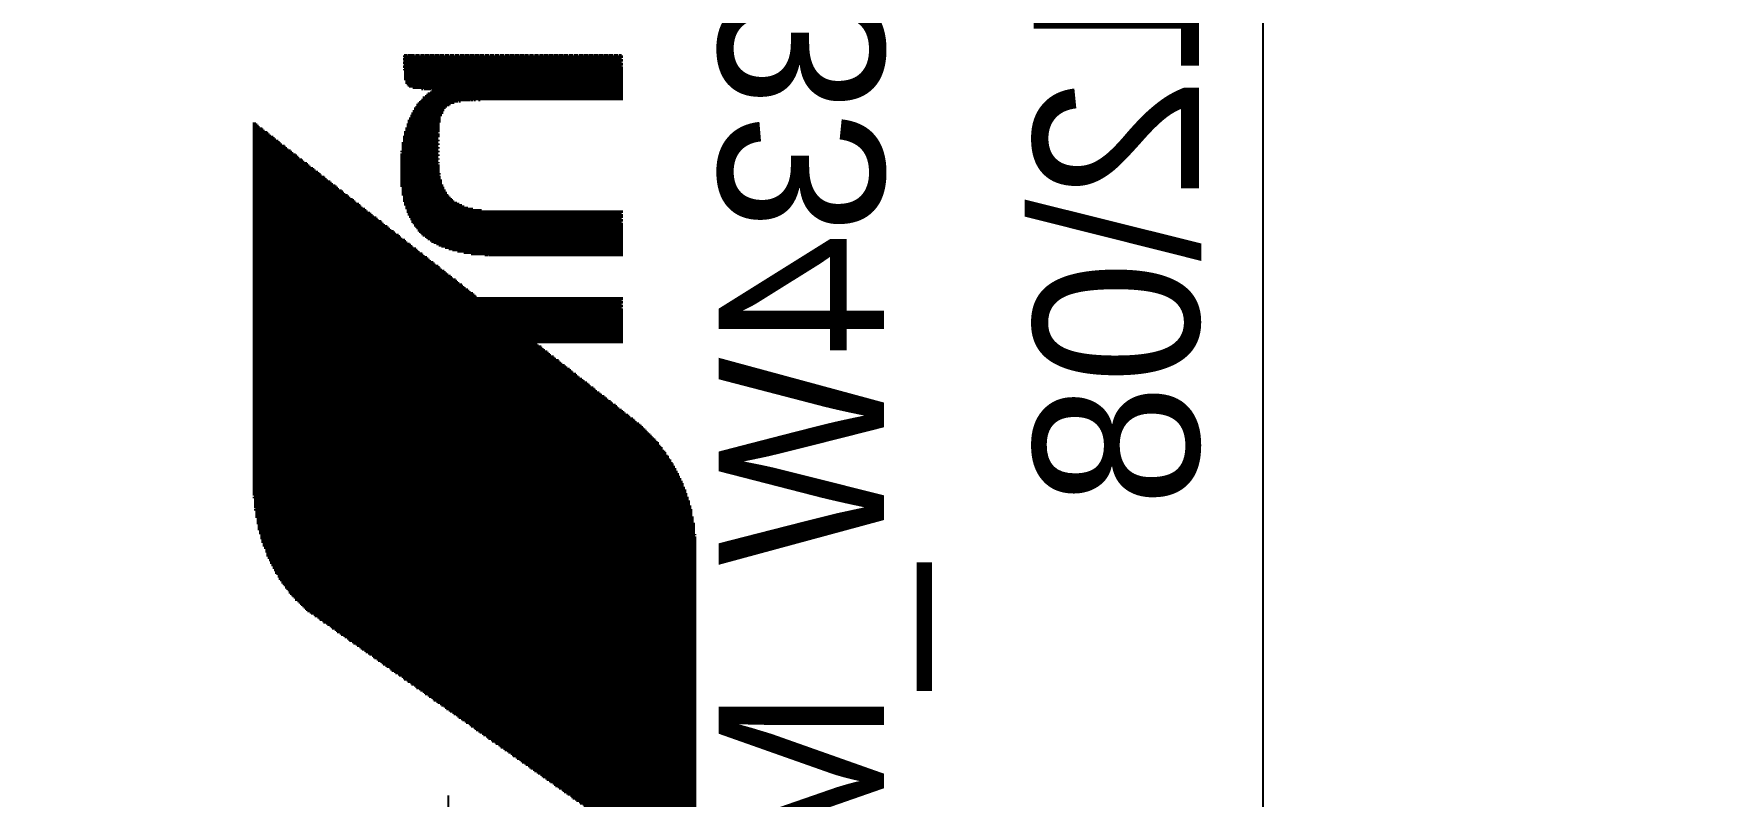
# Model space of a CAD drawing. Extents: x -163 to 81, y -104 to 74.
# Drawn here: x -101.23 to -93.2, y -20.54 to -16.91 of the extents above; entities that cross this region are included whole.
import ezdxf

# ---------------------------------------------------------------- set-up
doc = ezdxf.new("R2010")
doc.units = 0
doc.layers.add('PG_DISPLAY_TOP', color=85, linetype='CONTINUOUS')
doc.layers.add('PG_SILKSCREEN_TOP', color=7, linetype='CONTINUOUS')

msp = doc.modelspace()

# ---------------------------------------------------------------- linework, layer by layer
at = {"layer": 'PG_DISPLAY_TOP', "const_width": 0.1524}
msp.add_lwpolyline([(-102.489, -9.4996, 1), (-102.489, -52.4764, 1), (-102.489, -9.4996)], format="xyb", dxfattribs=at)
at = {"layer": 'PG_DISPLAY_TOP'}
msp.add_lwpolyline([(-95.377, -24.8412), (-90.424, -24.8412), (-90.424, -14.3002), (-95.377, -14.3002)], close=True, dxfattribs=at)
for points in [[(-99.468432, -17.013936), (-99.468432, -17.019778)], [(-99.468432, -17.02562), (-99.468432, -17.037558)], [(-99.46259, -17.008094), (-99.46259, -17.131792)], [(-99.456748, -17.008094), (-99.456748, -17.149572)], [(-99.450906, -17.013936), (-99.450906, -17.155668)], [(-99.44481, -17.008094), (-99.44481, -17.16151)], [(-99.438968, -17.008094), (-99.438968, -17.167352)], [(-99.433126, -17.008094), (-99.433126, -17.167352)], [(-99.427284, -17.008094), (-99.427284, -17.167352)], [(-99.421188, -17.008094), (-99.421188, -17.173194)], [(-99.415346, -17.013936), (-99.415346, -17.173194)], [(-99.409504, -17.008094), (-99.409504, -17.173194)], [(-99.403662, -17.008094), (-99.403662, -17.173194)], [(-99.39782, -17.008094), (-99.39782, -17.173194)], [(-99.391724, -17.013936), (-99.391724, -17.173194)], [(-99.385882, -17.008094), (-99.385882, -17.173194)], [(-99.38004, -17.008094), (-99.38004, -17.17929)], [(-99.374198, -17.008094), (-99.374198, -17.173194)], [(-99.368102, -17.013936), (-99.368102, -17.17929)], [(-99.36226, -17.008094), (-99.36226, -17.17929)], [(-99.356418, -17.008094), (-99.356418, -17.17929)], [(-99.350322, -17.008094), (-99.350322, -17.17929)], [(-99.34448, -17.013936), (-99.34448, -17.17929)], [(-99.338638, -17.008094), (-99.338638, -17.173194)], [(-99.332796, -17.008094), (-99.332796, -17.905476)], [(-99.3267, -17.008094), (-99.3267, -17.905476)], [(-99.320858, -17.013936), (-99.320858, -17.911318)], [(-99.315016, -17.008094), (-99.315016, -17.911318)], [(-99.309174, -17.008094), (-99.309174, -17.91716)], [(-99.303078, -17.008094), (-99.303078, -17.37995)], [(-99.297236, -17.013936), (-99.297236, -17.332706)], [(-99.291394, -17.008094), (-99.291394, -17.303242)], [(-99.285552, -17.008094), (-99.285552, -17.291304)], [(-99.27971, -17.008094), (-99.27971, -17.27962)], [(-99.273614, -17.013936), (-99.273614, -17.267682)], [(-99.267772, -17.008094), (-99.267772, -17.26184)], [(-99.26193, -17.008094), (-99.26193, -17.255998)], [(-99.256088, -17.008094), (-99.256088, -17.255998)], [(-99.249992, -17.013936), (-99.249992, -17.249902)], [(-99.24415, -17.008094), (-99.24415, -17.24406)], [(-99.238308, -17.008094), (-99.238308, -17.24406)], [(-99.232466, -17.008094), (-99.232466, -17.24406)], [(-99.226624, -17.013936), (-99.226624, -17.238218)], [(-99.220528, -17.008094), (-99.220528, -17.238218)], [(-99.214686, -17.008094), (-99.214686, -17.238218)], [(-99.20859, -17.008094), (-99.20859, -17.232376)], [(-99.202748, -17.013936), (-99.202748, -17.238218)], [(-99.196906, -17.008094), (-99.196906, -17.232376)], [(-99.191064, -17.008094), (-99.191064, -17.232376)], [(-99.185222, -17.008094), (-99.185222, -17.232376)], [(-99.179126, -17.013936), (-99.179126, -17.232376)], [(-99.173284, -17.008094), (-99.173284, -17.232376)], [(-99.167442, -17.008094), (-99.167442, -17.232376)], [(-99.1616, -17.008094), (-99.1616, -17.232376)], [(-99.155504, -17.013936), (-99.155504, -17.232376)], [(-99.149662, -17.008094), (-99.149662, -17.22628)], [(-99.14382, -17.008094), (-99.14382, -17.232376)], [(-99.137978, -17.008094), (-99.137978, -17.22628)], [(-99.131882, -17.013936), (-99.131882, -17.232376)], [(-99.12604, -17.008094), (-99.12604, -17.22628)], [(-99.120198, -17.008094), (-99.120198, -17.22628)], [(-99.114356, -17.008094), (-99.114356, -17.22628)], [(-99.108514, -17.013936), (-99.108514, -17.232376)], [(-99.102418, -17.008094), (-99.102418, -17.22628)], [(-99.096576, -17.008094), (-99.096576, -17.22628)], [(-99.090734, -17.008094), (-99.090734, -17.22628)], [(-99.084892, -17.013936), (-99.084892, -17.22628)], [(-99.078796, -17.008094), (-99.078796, -17.22628)], [(-99.072954, -17.008094), (-99.072954, -17.22628)], [(-99.067112, -17.008094), (-99.067112, -17.22628)], [(-99.061016, -17.013936), (-99.061016, -17.22628)], [(-99.055174, -17.008094), (-99.055174, -17.22628)], [(-99.049332, -17.008094), (-99.049332, -17.22628)], [(-99.04349, -17.008094), (-99.04349, -17.22628)], [(-99.037394, -17.013936), (-99.037394, -17.22628)], [(-99.031552, -17.008094), (-99.031552, -17.22628)], [(-99.02571, -17.008094), (-99.02571, -17.22628)], [(-99.019868, -17.008094), (-99.019868, -17.22628)], [(-99.014026, -17.013936), (-99.014026, -17.22628)], [(-99.00793, -17.008094), (-99.00793, -17.22628)], [(-99.002088, -17.008094), (-99.002088, -17.22628)], [(-98.996246, -17.008094), (-98.996246, -17.22628)], [(-98.990404, -17.013936), (-98.990404, -17.22628)], [(-98.984308, -17.008094), (-98.984308, -17.22628)], [(-98.978466, -17.008094), (-98.978466, -17.22628)], [(-98.972624, -17.008094), (-98.972624, -17.22628)], [(-98.966782, -17.013936), (-98.966782, -17.22628)], [(-98.960686, -17.008094), (-98.960686, -17.22628)], [(-98.954844, -17.008094), (-98.954844, -17.22628)], [(-98.949002, -17.008094), (-98.949002, -17.22628)], [(-98.94316, -17.013936), (-98.94316, -17.22628)], [(-98.937318, -17.008094), (-98.937318, -17.22628)], [(-98.931222, -17.008094), (-98.931222, -17.22628)], [(-98.92538, -17.008094), (-98.92538, -17.22628)], [(-98.919538, -17.013936), (-98.919538, -17.22628)], [(-98.913442, -17.008094), (-98.913442, -17.22628)], [(-98.9076, -17.008094), (-98.9076, -17.22628)], [(-98.901758, -17.008094), (-98.901758, -17.22628)], [(-98.895916, -17.013936), (-98.895916, -17.22628)], [(-98.88982, -17.008094), (-98.88982, -17.22628)], [(-98.883978, -17.008094), (-98.883978, -17.22628)], [(-98.878136, -17.008094), (-98.878136, -17.22628)], [(-98.872294, -17.013936), (-98.872294, -17.22628)], [(-98.866198, -17.008094), (-98.866198, -17.22628)], [(-98.860356, -17.008094), (-98.860356, -17.22628)], [(-98.854514, -17.008094), (-98.854514, -17.22628)], [(-98.848672, -17.013936), (-98.848672, -17.22628)], [(-98.842576, -17.008094), (-98.842576, -17.22628)], [(-98.836734, -17.008094), (-98.836734, -17.22628)], [(-98.830892, -17.008094), (-98.830892, -17.22628)], [(-98.82505, -17.013936), (-98.82505, -17.22628)], [(-98.819208, -17.008094), (-98.819208, -17.22628)], [(-98.813112, -17.008094), (-98.813112, -17.22628)], [(-98.80727, -17.008094), (-98.80727, -17.22628)], [(-98.801428, -17.013936), (-98.801428, -17.22628)], [(-98.795586, -17.008094), (-98.795586, -17.22628)], [(-98.78949, -17.008094), (-98.78949, -17.22628)], [(-98.783648, -17.008094), (-98.783648, -17.22628)], [(-98.777806, -17.013936), (-98.777806, -17.22628)], [(-98.771964, -17.008094), (-98.771964, -17.22628)], [(-98.765868, -17.008094), (-98.765868, -17.22628)], [(-98.760026, -17.008094), (-98.760026, -17.22628)], [(-98.754184, -17.013936), (-98.754184, -17.22628)], [(-98.748088, -17.008094), (-98.748088, -17.22628)], [(-98.742246, -17.008094), (-98.742246, -17.22628)], [(-98.736404, -17.008094), (-98.736404, -17.22628)], [(-98.730562, -17.013936), (-98.730562, -17.22628)], [(-98.72472, -17.008094), (-98.72472, -17.22628)], [(-98.718624, -17.008094), (-98.718624, -17.22628)], [(-98.712782, -17.008094), (-98.712782, -17.22628)], [(-98.70694, -17.013936), (-98.70694, -17.22628)], [(-98.701098, -17.008094), (-98.701098, -17.22628)], [(-98.695002, -17.008094), (-98.695002, -17.22628)], [(-98.68916, -17.008094), (-98.68916, -17.22628)], [(-98.683318, -17.013936), (-98.683318, -17.22628)], [(-98.677476, -17.008094), (-98.677476, -17.22628)], [(-98.67138, -17.008094), (-98.67138, -17.22628)], [(-98.665538, -17.008094), (-98.665538, -17.22628)], [(-98.659696, -17.013936), (-98.659696, -17.22628)], [(-98.653854, -17.008094), (-98.653854, -17.22628)], [(-98.648012, -17.008094), (-98.648012, -17.22628)], [(-98.641916, -17.008094), (-98.641916, -17.22628)], [(-98.636074, -17.013936), (-98.636074, -17.22628)], [(-98.630232, -17.008094), (-98.630232, -17.22628)], [(-98.62439, -17.008094), (-98.62439, -17.22628)], [(-98.618294, -17.008094), (-98.618294, -17.22628)], [(-98.612452, -17.013936), (-98.612452, -17.22628)], [(-98.60661, -17.008094), (-98.60661, -17.22628)], [(-98.600514, -17.008094), (-98.600514, -17.22628)], [(-98.594672, -17.008094), (-98.594672, -17.22628)], [(-98.58883, -17.013936), (-98.58883, -17.22628)], [(-98.582988, -17.008094), (-98.582988, -17.22628)], [(-98.576892, -17.008094), (-98.576892, -17.22628)], [(-98.57105, -17.008094), (-98.57105, -17.22628)], [(-98.565208, -17.013936), (-98.565208, -17.22628)], [(-98.559366, -17.008094), (-98.559366, -17.22628)], [(-98.553524, -17.008094), (-98.553524, -17.22628)], [(-98.547428, -17.008094), (-98.547428, -17.22628)], [(-98.541586, -17.013936), (-98.541586, -17.22628)], [(-98.535744, -17.008094), (-98.535744, -17.22628)], [(-98.529902, -17.008094), (-98.529902, -17.22628)], [(-98.523806, -17.008094), (-98.523806, -17.22628)], [(-98.517964, -17.013936), (-98.517964, -17.22628)], [(-98.512122, -17.008094), (-98.512122, -17.22628)], [(-98.50628, -17.008094), (-98.50628, -17.22628)], [(-98.500184, -17.008094), (-98.500184, -17.22628)], [(-98.494342, -17.013936), (-98.494342, -17.22628)], [(-98.4885, -17.008094), (-98.4885, -17.22628)], [(-98.482658, -17.008094), (-98.482658, -17.22628)], [(-98.476816, -17.008094), (-98.476816, -17.22628)], [(-98.47072, -17.013936), (-98.47072, -17.22628)], [(-98.464878, -17.008094), (-98.464878, -17.22628)], [(-98.458782, -17.008094), (-98.458782, -17.22628)], [(-98.45294, -17.008094), (-98.45294, -17.22628)], [(-98.447098, -17.013936), (-98.447098, -17.22628)], [(-98.441256, -17.008094), (-98.441256, -17.22628)], [(-98.435414, -17.008094), (-98.435414, -17.22628)], [(-98.429318, -17.013936), (-98.429318, -17.02562)], [(-99.468432, -17.0434), (-99.468432, -17.055084)], [(-99.468432, -17.06118), (-99.468432, -17.072864)], [(-99.468432, -17.078706), (-99.468432, -17.084802)], [(-98.429318, -17.031716), (-98.429318, -17.0434)], [(-98.429318, -17.049242), (-98.429318, -17.06118)], [(-98.429318, -17.067022), (-98.429318, -17.22628)], [(-99.338638, -17.185132), (-99.338638, -17.89938)], [(-99.415346, -17.26184), (-99.415346, -17.828514)], [(-99.409504, -17.255998), (-99.409504, -17.83461)], [(-99.403662, -17.24406), (-99.403662, -17.840452)], [(-99.39782, -17.238218), (-99.39782, -17.852136)], [(-99.391724, -17.232376), (-99.391724, -17.857978)], [(-99.385882, -17.22628), (-99.385882, -17.864074)], [(-99.38004, -17.220438), (-99.38004, -17.869916)], [(-99.374198, -17.208754), (-99.374198, -17.875758)], [(-99.368102, -17.208754), (-99.368102, -17.875758)], [(-99.36226, -17.202912), (-99.36226, -17.881854)], [(-99.356418, -17.196816), (-99.356418, -17.887696)], [(-99.350322, -17.190974), (-99.350322, -17.893538)], [(-99.34448, -17.190974), (-99.34448, -17.893538)], [(-100.182934, -17.332706), (-100.182934, -19.10969)], [(-100.177092, -17.332706), (-100.177092, -19.168872)], [(-100.170996, -17.338548), (-100.170996, -19.216116)], [(-100.165154, -17.34439), (-100.165154, -19.24558)], [(-99.450906, -17.338548), (-99.450906, -17.763744)], [(-99.44481, -17.321022), (-99.44481, -17.775428)], [(-99.438968, -17.309084), (-99.438968, -17.787366)], [(-99.433126, -17.297146), (-99.433126, -17.79905)], [(-99.427284, -17.285462), (-99.427284, -17.810988)], [(-99.421188, -17.273778), (-99.421188, -17.81683)], [(-100.159312, -17.350486), (-100.159312, -19.275044)], [(-100.15347, -17.356328), (-100.15347, -19.292824)], [(-100.147374, -17.356328), (-100.147374, -19.316446)], [(-100.141532, -17.36217), (-100.141532, -19.334226)], [(-100.13569, -17.368012), (-100.13569, -19.351752)], [(-100.129848, -17.374108), (-100.129848, -19.36369)], [(-100.124006, -17.374108), (-100.124006, -19.381216)], [(-100.11791, -17.37995), (-100.11791, -19.398996)], [(-100.112068, -17.385792), (-100.112068, -19.410934)], [(-100.106226, -17.391634), (-100.106226, -19.422618)], [(-100.100384, -17.397476), (-100.100384, -19.434556)], [(-100.094288, -17.397476), (-100.094288, -19.44624)], [(-100.088446, -17.403572), (-100.088446, -19.458178)], [(-100.082604, -17.409414), (-100.082604, -19.469862)], [(-100.076508, -17.415256), (-100.076508, -19.4818)], [(-100.070666, -17.415256), (-100.070666, -19.487642)], [(-100.064824, -17.421352), (-100.064824, -19.499326)], [(-100.058982, -17.427194), (-100.058982, -19.511264)], [(-99.474274, -17.427194), (-99.474274, -17.68094)], [(-99.468432, -17.397476), (-99.468432, -17.710404)], [(-99.46259, -17.374108), (-99.46259, -17.728184)], [(-99.456748, -17.356328), (-99.456748, -17.745964)], [(-99.303078, -17.385792), (-99.303078, -17.403572)], [(-99.303078, -17.415256), (-99.303078, -17.421352)], [(-100.052886, -17.433036), (-100.052886, -19.517106)], [(-100.047044, -17.438878), (-100.047044, -19.52879)], [(-100.041202, -17.438878), (-100.041202, -19.534886)], [(-100.03536, -17.44472), (-100.03536, -19.540728)], [(-100.029518, -17.450816), (-100.029518, -19.552666)], [(-100.023422, -17.456658), (-100.023422, -19.558508)], [(-100.01758, -17.4625), (-100.01758, -19.56435)], [(-100.011738, -17.4625), (-100.011738, -19.576288)], [(-100.005896, -17.468596), (-100.005896, -19.58213)], [(-99.9998, -17.474438), (-99.9998, -19.587972)], [(-99.993958, -17.48028), (-99.993958, -19.593814)], [(-99.988116, -17.48028), (-99.988116, -19.59991)], [(-99.982274, -17.486122), (-99.982274, -19.611594)], [(-99.976178, -17.492218), (-99.976178, -19.611594)], [(-99.970336, -17.49806), (-99.970336, -19.617436)], [(-99.964494, -17.503902), (-99.964494, -19.623278)], [(-99.958652, -17.503902), (-99.958652, -19.629374)], [(-99.48037, -17.468596), (-99.48037, -17.474438)], [(-99.48037, -17.48028), (-99.48037, -17.639792)], [(-99.303078, -17.433036), (-99.303078, -17.438878)], [(-99.303078, -17.450816), (-99.303078, -17.456658)], [(-99.303078, -17.468596), (-99.303078, -17.474438)], [(-99.303078, -17.486122), (-99.303078, -17.492218)], [(-99.303078, -17.503902), (-99.303078, -17.509744)], [(-99.95281, -17.509744), (-99.95281, -19.635216)], [(-99.946714, -17.515586), (-99.946714, -19.641058)], [(-99.940872, -17.521682), (-99.940872, -19.6469)], [(-99.934776, -17.521682), (-99.934776, -19.652996)], [(-99.928934, -17.527524), (-99.928934, -19.658838)], [(-99.923092, -17.533366), (-99.923092, -19.66468)], [(-99.91725, -17.539208), (-99.91725, -19.66468)], [(-99.911408, -17.545304), (-99.911408, -19.670522)], [(-99.905312, -17.545304), (-99.905312, -19.676618)], [(-99.89947, -17.551146), (-99.89947, -19.676618)], [(-99.893628, -17.556988), (-99.893628, -19.68246)], [(-99.887786, -17.56283), (-99.887786, -19.688302)], [(-99.88169, -17.56283), (-99.88169, -19.688302)], [(-99.875848, -17.568926), (-99.875848, -19.694398)], [(-99.870006, -17.574768), (-99.870006, -19.70024)], [(-99.864164, -17.58061), (-99.864164, -19.706082)], [(-99.858322, -17.586706), (-99.858322, -19.706082)], [(-99.852226, -17.586706), (-99.852226, -19.711924)], [(-99.303078, -17.521682), (-99.303078, -17.527524)], [(-99.303078, -17.533366), (-99.303078, -17.91716)], [(-99.297236, -17.574768), (-99.297236, -17.58061)], [(-99.297236, -17.586706), (-99.297236, -17.923002)], [(-99.846384, -17.592294), (-99.846384, -19.71802)], [(-99.840542, -17.59839), (-99.840542, -19.71802)], [(-99.8347, -17.604232), (-99.8347, -19.723862)], [(-99.828604, -17.610074), (-99.828604, -19.729704)], [(-99.822762, -17.610074), (-99.822762, -19.729704)], [(-99.81692, -17.61617), (-99.81692, -19.735546)], [(-99.811078, -17.622012), (-99.811078, -19.741388)], [(-99.804982, -17.627854), (-99.804982, -19.747484)], [(-99.79914, -17.627854), (-99.79914, -19.747484)], [(-99.793298, -17.633696), (-99.793298, -19.753326)], [(-99.787202, -17.639792), (-99.787202, -19.759168)], [(-99.78136, -17.645634), (-99.78136, -19.76501)], [(-99.775518, -17.651476), (-99.775518, -19.76501)], [(-99.769676, -17.651476), (-99.769676, -19.771106)], [(-99.76358, -17.657318), (-99.76358, -19.776948)], [(-99.757738, -17.663414), (-99.757738, -19.776948)], [(-99.291394, -17.604232), (-99.291394, -17.923002)], [(-99.285552, -17.627854), (-99.285552, -17.929098)], [(-99.27971, -17.639792), (-99.27971, -17.929098)], [(-99.273614, -17.651476), (-99.273614, -17.929098)], [(-99.267772, -17.663414), (-99.267772, -17.93494)], [(-99.751896, -17.669256), (-99.751896, -19.78279)], [(-99.746054, -17.675098), (-99.746054, -19.788632)], [(-99.740212, -17.675098), (-99.740212, -19.788632)], [(-99.734116, -17.68094), (-99.734116, -19.794474)], [(-99.728274, -17.686782), (-99.728274, -19.80057)], [(-99.722432, -17.692878), (-99.722432, -19.806412)], [(-99.71659, -17.692878), (-99.71659, -19.806412)], [(-99.710494, -17.69872), (-99.710494, -19.812508)], [(-99.704652, -17.704562), (-99.704652, -19.818096)], [(-99.69881, -17.710404), (-99.69881, -19.818096)], [(-99.692968, -17.7165), (-99.692968, -19.824192)], [(-99.687126, -17.7165), (-99.687126, -19.830034)], [(-99.68103, -17.722342), (-99.68103, -19.830034)], [(-99.675188, -17.728184), (-99.675188, -19.835876)], [(-99.669092, -17.73428), (-99.669092, -19.841972)], [(-99.663504, -17.740122), (-99.663504, -19.847814)], [(-99.657408, -17.740122), (-99.657408, -19.847814)], [(-99.651566, -17.745964), (-99.651566, -19.853656)], [(-99.26193, -17.675098), (-99.26193, -17.93494)], [(-99.256088, -17.68094), (-99.256088, -17.93494)], [(-99.249992, -17.686782), (-99.249992, -17.940782)], [(-99.24415, -17.692878), (-99.24415, -17.940782)], [(-99.238308, -17.69872), (-99.238308, -17.940782)], [(-99.232466, -17.704562), (-99.232466, -17.946624)], [(-99.226624, -17.710404), (-99.226624, -17.946624)], [(-99.220528, -17.710404), (-99.220528, -17.946624)], [(-99.214686, -17.7165), (-99.214686, -17.946624)], [(-99.20859, -17.7165), (-99.20859, -17.95272)], [(-99.202748, -17.722342), (-99.202748, -17.95272)], [(-99.196906, -17.722342), (-99.196906, -17.95272)], [(-99.191064, -17.728184), (-99.191064, -17.95272)], [(-99.185222, -17.728184), (-99.185222, -17.95272)], [(-99.179126, -17.73428), (-99.179126, -17.958562)], [(-99.173284, -17.73428), (-99.173284, -17.958562)], [(-99.167442, -17.73428), (-99.167442, -17.958562)], [(-99.1616, -17.740122), (-99.1616, -17.958562)], [(-99.155504, -17.740122), (-99.155504, -17.958562)], [(-99.149662, -17.740122), (-99.149662, -17.958562)], [(-99.14382, -17.740122), (-99.14382, -17.964404)], [(-99.137978, -17.745964), (-99.137978, -17.964404)], [(-99.131882, -17.745964), (-99.131882, -17.964404)], [(-99.12604, -17.745964), (-99.12604, -17.964404)], [(-99.120198, -17.745964), (-99.120198, -17.964404)], [(-99.114356, -17.745964), (-99.114356, -17.964404)], [(-99.108514, -17.745964), (-99.108514, -17.964404)], [(-99.102418, -17.745964), (-99.102418, -17.964404)], [(-99.645724, -17.751806), (-99.645724, -19.859498)], [(-99.639628, -17.757902), (-99.639628, -19.859498)], [(-99.633786, -17.757902), (-99.633786, -19.865594)], [(-99.627944, -17.763744), (-99.627944, -19.871436)], [(-99.622102, -17.769586), (-99.622102, -19.871436)], [(-99.616006, -17.775428), (-99.616006, -19.877278)], [(-99.610164, -17.781524), (-99.610164, -19.88312)], [(-99.604322, -17.781524), (-99.604322, -19.889216)], [(-99.59848, -17.787366), (-99.59848, -19.889216)], [(-99.592384, -17.793208), (-99.592384, -19.895058)], [(-99.586542, -17.79905), (-99.586542, -19.9009)], [(-99.5807, -17.79905), (-99.5807, -19.9009)], [(-99.574858, -17.804892), (-99.574858, -19.906742)], [(-99.569016, -17.810988), (-99.569016, -19.912584)], [(-99.56292, -17.81683), (-99.56292, -19.91868)], [(-99.557078, -17.822672), (-99.557078, -19.91868)], [(-99.551236, -17.822672), (-99.551236, -19.924522)], [(-99.545394, -17.828514), (-99.545394, -19.930364)], [(-99.096576, -17.751806), (-99.096576, -17.964404)], [(-99.090734, -17.751806), (-99.090734, -17.964404)], [(-99.084892, -17.751806), (-99.084892, -17.964404)], [(-99.078796, -17.751806), (-99.078796, -17.970246)], [(-99.072954, -17.751806), (-99.072954, -17.970246)], [(-99.067112, -17.751806), (-99.067112, -17.964404)], [(-99.061016, -17.751806), (-99.061016, -17.970246)], [(-99.055174, -17.751806), (-99.055174, -17.970246)], [(-99.049332, -17.751806), (-99.049332, -17.970246)], [(-99.04349, -17.751806), (-99.04349, -17.970246)], [(-99.037394, -17.751806), (-99.037394, -17.970246)], [(-99.031552, -17.751806), (-99.031552, -17.970246)], [(-99.02571, -17.751806), (-99.02571, -17.970246)], [(-99.019868, -17.751806), (-99.019868, -17.970246)], [(-99.014026, -17.751806), (-99.014026, -17.970246)], [(-99.00793, -17.751806), (-99.00793, -17.970246)], [(-99.002088, -17.751806), (-99.002088, -17.970246)], [(-98.996246, -17.751806), (-98.996246, -17.970246)], [(-98.990404, -17.751806), (-98.990404, -17.970246)], [(-98.984308, -17.751806), (-98.984308, -17.970246)], [(-98.978466, -17.751806), (-98.978466, -17.970246)], [(-98.972624, -17.751806), (-98.972624, -17.970246)], [(-98.966782, -17.751806), (-98.966782, -17.970246)], [(-98.960686, -17.751806), (-98.960686, -17.970246)], [(-98.954844, -17.751806), (-98.954844, -17.970246)], [(-98.949002, -17.751806), (-98.949002, -17.970246)], [(-98.94316, -17.751806), (-98.94316, -17.970246)], [(-98.937318, -17.751806), (-98.937318, -17.970246)], [(-98.931222, -17.751806), (-98.931222, -17.970246)], [(-98.92538, -17.751806), (-98.92538, -17.970246)], [(-98.919538, -17.751806), (-98.919538, -17.970246)], [(-98.913442, -17.751806), (-98.913442, -17.970246)], [(-98.9076, -17.751806), (-98.9076, -17.970246)], [(-98.901758, -17.751806), (-98.901758, -17.970246)], [(-98.895916, -17.751806), (-98.895916, -17.970246)], [(-98.88982, -17.751806), (-98.88982, -17.970246)], [(-98.883978, -17.751806), (-98.883978, -17.970246)], [(-98.878136, -17.751806), (-98.878136, -17.970246)], [(-98.872294, -17.751806), (-98.872294, -17.970246)], [(-98.866198, -17.751806), (-98.866198, -17.970246)], [(-98.860356, -17.751806), (-98.860356, -17.970246)], [(-98.854514, -17.751806), (-98.854514, -17.970246)], [(-98.848672, -17.751806), (-98.848672, -17.970246)], [(-98.842576, -17.751806), (-98.842576, -17.970246)], [(-98.836734, -17.751806), (-98.836734, -17.970246)], [(-98.830892, -17.751806), (-98.830892, -17.970246)], [(-98.82505, -17.751806), (-98.82505, -17.970246)], [(-98.819208, -17.751806), (-98.819208, -17.970246)], [(-98.813112, -17.751806), (-98.813112, -17.970246)], [(-98.80727, -17.751806), (-98.80727, -17.970246)], [(-98.801428, -17.751806), (-98.801428, -17.970246)], [(-98.795586, -17.751806), (-98.795586, -17.970246)], [(-98.78949, -17.751806), (-98.78949, -17.970246)], [(-98.783648, -17.751806), (-98.783648, -17.970246)], [(-98.777806, -17.751806), (-98.777806, -17.970246)], [(-98.771964, -17.751806), (-98.771964, -17.970246)], [(-98.765868, -17.751806), (-98.765868, -17.970246)], [(-98.760026, -17.751806), (-98.760026, -17.970246)], [(-98.754184, -17.751806), (-98.754184, -17.970246)], [(-98.748088, -17.751806), (-98.748088, -17.970246)], [(-98.742246, -17.751806), (-98.742246, -17.970246)], [(-98.736404, -17.751806), (-98.736404, -17.970246)], [(-98.730562, -17.751806), (-98.730562, -17.970246)], [(-98.72472, -17.751806), (-98.72472, -17.970246)], [(-98.718624, -17.751806), (-98.718624, -17.970246)], [(-98.712782, -17.751806), (-98.712782, -17.970246)], [(-98.70694, -17.751806), (-98.70694, -17.970246)], [(-98.701098, -17.751806), (-98.701098, -17.970246)], [(-98.695002, -17.751806), (-98.695002, -17.970246)], [(-98.68916, -17.751806), (-98.68916, -17.970246)], [(-98.683318, -17.751806), (-98.683318, -17.970246)], [(-98.677476, -17.751806), (-98.677476, -17.970246)], [(-98.67138, -17.751806), (-98.67138, -17.970246)], [(-98.665538, -17.751806), (-98.665538, -17.970246)], [(-98.659696, -17.751806), (-98.659696, -17.970246)], [(-98.653854, -17.751806), (-98.653854, -17.970246)], [(-98.648012, -17.751806), (-98.648012, -17.970246)], [(-98.641916, -17.751806), (-98.641916, -17.970246)], [(-98.636074, -17.751806), (-98.636074, -17.970246)], [(-98.630232, -17.751806), (-98.630232, -17.970246)], [(-98.62439, -17.751806), (-98.62439, -17.970246)], [(-98.618294, -17.751806), (-98.618294, -17.970246)], [(-98.612452, -17.751806), (-98.612452, -17.970246)], [(-98.60661, -17.751806), (-98.60661, -17.970246)], [(-98.600514, -17.751806), (-98.600514, -17.970246)], [(-98.594672, -17.751806), (-98.594672, -17.970246)], [(-98.58883, -17.751806), (-98.58883, -17.970246)], [(-98.582988, -17.751806), (-98.582988, -17.970246)], [(-98.576892, -17.751806), (-98.576892, -17.970246)], [(-98.57105, -17.751806), (-98.57105, -17.970246)], [(-98.565208, -17.751806), (-98.565208, -17.970246)], [(-98.559366, -17.751806), (-98.559366, -17.970246)], [(-98.553524, -17.751806), (-98.553524, -17.970246)], [(-98.547428, -17.751806), (-98.547428, -17.970246)], [(-98.541586, -17.751806), (-98.541586, -17.970246)], [(-98.535744, -17.751806), (-98.535744, -17.970246)], [(-98.529902, -17.751806), (-98.529902, -17.970246)], [(-98.523806, -17.751806), (-98.523806, -17.970246)], [(-98.517964, -17.751806), (-98.517964, -17.970246)], [(-98.512122, -17.751806), (-98.512122, -17.970246)], [(-98.50628, -17.751806), (-98.50628, -17.970246)], [(-98.500184, -17.751806), (-98.500184, -17.970246)], [(-98.494342, -17.751806), (-98.494342, -17.970246)], [(-98.4885, -17.751806), (-98.4885, -17.970246)], [(-98.482658, -17.751806), (-98.482658, -17.970246)], [(-98.476816, -17.751806), (-98.476816, -17.970246)], [(-98.47072, -17.751806), (-98.47072, -17.970246)], [(-98.464878, -17.751806), (-98.464878, -17.970246)], [(-98.458782, -17.751806), (-98.458782, -17.970246)], [(-98.45294, -17.751806), (-98.45294, -17.970246)], [(-98.447098, -17.751806), (-98.447098, -17.970246)], [(-98.441256, -17.751806), (-98.441256, -17.970246)], [(-98.435414, -17.751806), (-98.435414, -17.970246)], [(-98.429318, -17.751806), (-98.429318, -17.763744)], [(-98.429318, -17.769586), (-98.429318, -17.787366)], [(-98.429318, -17.793208), (-98.429318, -17.804892)], [(-98.429318, -17.810988), (-98.429318, -17.970246)], [(-99.539298, -17.83461), (-99.539298, -19.930364)], [(-99.533456, -17.840452), (-99.533456, -19.936206)], [(-99.527614, -17.846294), (-99.527614, -19.942302)], [(-99.521772, -17.846294), (-99.521772, -19.948144)], [(-99.515676, -17.852136), (-99.515676, -19.948144)], [(-99.509834, -17.857978), (-99.509834, -19.953986)], [(-99.503992, -17.864074), (-99.503992, -19.959828)], [(-99.497896, -17.864074), (-99.497896, -19.959828)], [(-99.492054, -17.869916), (-99.492054, -19.965924)], [(-99.486212, -17.875758), (-99.486212, -19.971766)], [(-99.48037, -17.881854), (-99.48037, -19.971766)], [(-99.474274, -17.887696), (-99.474274, -19.977608)], [(-99.468432, -17.887696), (-99.468432, -19.983704)], [(-99.46259, -17.893538), (-99.46259, -19.989546)], [(-99.456748, -17.89938), (-99.456748, -19.989546)], [(-99.450906, -17.905476), (-99.450906, -19.995388)], [(-99.44481, -17.905476), (-99.44481, -20.00123)], [(-99.438968, -17.911318), (-99.438968, -20.00123)], [(-99.433126, -17.91716), (-99.433126, -20.007326)], [(-99.427284, -17.923002), (-99.427284, -20.013168)], [(-99.421188, -17.929098), (-99.421188, -20.013168)], [(-99.415346, -17.929098), (-99.415346, -20.01901)], [(-99.409504, -17.93494), (-99.409504, -20.024852)], [(-99.403662, -17.940782), (-99.403662, -20.030694)], [(-99.39782, -17.946624), (-99.39782, -20.030694)], [(-99.391724, -17.95272), (-99.391724, -20.03679)], [(-99.385882, -17.95272), (-99.385882, -20.042632)], [(-99.38004, -17.958562), (-99.38004, -20.042632)], [(-99.374198, -17.964404), (-99.374198, -20.048474)], [(-99.368102, -17.970246), (-99.368102, -20.054316)], [(-99.36226, -17.970246), (-99.36226, -20.060412)], [(-99.356418, -17.976088), (-99.356418, -20.060412)], [(-99.350322, -17.982184), (-99.350322, -20.066254)], [(-99.34448, -17.988026), (-99.34448, -20.072096)], [(-99.338638, -17.993868), (-99.338638, -20.072096)], [(-99.332796, -17.993868), (-99.332796, -20.077938)], [(-99.3267, -17.99971), (-99.3267, -20.08378)], [(-99.320858, -18.005806), (-99.320858, -20.089876)], [(-99.315016, -18.011648), (-99.315016, -20.089876)], [(-99.309174, -18.011648), (-99.309174, -20.095718)], [(-99.303078, -18.01749), (-99.303078, -20.10156)], [(-99.297236, -18.023332), (-99.297236, -20.10156)], [(-99.291394, -18.029428), (-99.291394, -20.107402)], [(-99.285552, -18.03527), (-99.285552, -20.113498)], [(-99.27971, -18.03527), (-99.27971, -20.113498)], [(-99.273614, -18.041112), (-99.273614, -20.11934)], [(-99.267772, -18.047208), (-99.267772, -20.125182)], [(-99.26193, -18.052796), (-99.26193, -20.131278)], [(-99.256088, -18.058892), (-99.256088, -20.131278)], [(-99.249992, -18.058892), (-99.249992, -20.13712)], [(-99.24415, -18.064734), (-99.24415, -20.142962)], [(-99.238308, -18.070576), (-99.238308, -20.142962)], [(-99.232466, -18.076672), (-99.232466, -20.148804)], [(-99.226624, -18.076672), (-99.226624, -20.1549)], [(-99.220528, -18.082514), (-99.220528, -20.1549)], [(-99.214686, -18.088356), (-99.214686, -20.160742)], [(-99.20859, -18.094198), (-99.20859, -20.166584)], [(-99.202748, -18.100294), (-99.202748, -20.172426)], [(-99.196906, -18.100294), (-99.196906, -20.172426)], [(-99.191064, -18.106136), (-99.191064, -20.178522)], [(-99.185222, -18.111978), (-99.185222, -20.184364)], [(-99.179126, -18.11782), (-99.179126, -20.184364)], [(-99.173284, -18.123916), (-99.173284, -20.190206)], [(-99.167442, -18.123916), (-99.167442, -20.196048)], [(-99.1616, -18.129758), (-99.1616, -20.196048)], [(-99.155504, -18.1356), (-99.155504, -20.20189)], [(-99.149662, -18.141442), (-99.149662, -20.207986)], [(-99.14382, -18.141442), (-99.14382, -20.213828)], [(-99.137978, -18.147284), (-99.137978, -20.213828)], [(-99.131882, -18.15338), (-99.131882, -20.21967)], [(-99.12604, -18.159222), (-99.12604, -20.225512)], [(-99.120198, -18.165064), (-99.120198, -20.231608)], [(-99.114356, -18.165064), (-99.114356, -20.231608)], [(-99.108514, -18.165064), (-99.108514, -20.23745)], [(-99.102418, -18.165064), (-99.102418, -20.243292)], [(-99.096576, -18.165064), (-99.096576, -20.243292)], [(-99.090734, -18.165064), (-99.090734, -20.249134)], [(-99.084892, -18.165064), (-99.084892, -20.254976)], [(-99.078796, -18.165064), (-99.078796, -20.254976)], [(-99.072954, -18.165064), (-99.072954, -20.261072)], [(-99.067112, -18.165064), (-99.067112, -20.266914)], [(-99.061016, -18.165064), (-99.061016, -20.27301)], [(-99.055174, -18.165064), (-99.055174, -20.27301)], [(-99.049332, -18.165064), (-99.049332, -20.278852)], [(-99.04349, -18.165064), (-99.04349, -20.284694)], [(-99.037394, -18.165064), (-99.037394, -20.284694)], [(-99.031552, -18.165064), (-99.031552, -20.290536)], [(-99.02571, -18.165064), (-99.02571, -20.296378)], [(-99.019868, -18.165064), (-99.019868, -20.296378)], [(-99.014026, -18.165064), (-99.014026, -20.302474)], [(-99.00793, -18.165064), (-99.00793, -20.308316)], [(-99.002088, -18.165064), (-99.002088, -20.314158)], [(-98.996246, -18.165064), (-98.996246, -20.314158)], [(-98.990404, -18.165064), (-98.990404, -20.32)], [(-98.984308, -18.165064), (-98.984308, -20.326096)], [(-98.978466, -18.165064), (-98.978466, -20.326096)], [(-98.972624, -18.165064), (-98.972624, -20.331938)], [(-98.966782, -18.165064), (-98.966782, -20.33778)], [(-98.960686, -18.165064), (-98.960686, -20.33778)], [(-98.954844, -18.165064), (-98.954844, -20.343622)], [(-98.949002, -18.165064), (-98.949002, -20.349718)], [(-98.94316, -18.165064), (-98.94316, -20.35556)], [(-98.937318, -18.165064), (-98.937318, -20.35556)], [(-98.931222, -18.165064), (-98.931222, -20.361402)], [(-98.92538, -18.165064), (-98.92538, -20.367244)], [(-98.919538, -18.165064), (-98.919538, -20.367244)], [(-98.913442, -18.165064), (-98.913442, -20.373086)], [(-98.9076, -18.165064), (-98.9076, -20.379182)], [(-98.901758, -18.165064), (-98.901758, -20.385024)], [(-98.895916, -18.165064), (-98.895916, -20.385024)], [(-98.88982, -18.165064), (-98.88982, -20.390866)], [(-98.883978, -18.165064), (-98.883978, -20.396708)], [(-98.878136, -18.165064), (-98.878136, -20.396708)], [(-98.872294, -18.165064), (-98.872294, -20.402804)], [(-98.866198, -18.165064), (-98.866198, -20.408646)], [(-98.860356, -18.165064), (-98.860356, -20.414488)], [(-98.854514, -18.165064), (-98.854514, -20.414488)], [(-98.848672, -18.165064), (-98.848672, -20.420584)], [(-98.842576, -18.165064), (-98.842576, -20.426426)], [(-98.836734, -18.165064), (-98.836734, -20.426426)], [(-98.830892, -18.165064), (-98.830892, -18.383504)], [(-98.82505, -18.165064), (-98.82505, -18.383504)], [(-98.819208, -18.165064), (-98.819208, -18.383504)], [(-98.813112, -18.165064), (-98.813112, -18.383504)], [(-98.80727, -18.165064), (-98.80727, -18.383504)], [(-98.801428, -18.165064), (-98.801428, -18.383504)], [(-98.795586, -18.165064), (-98.795586, -18.383504)], [(-98.78949, -18.165064), (-98.78949, -18.383504)], [(-98.783648, -18.165064), (-98.783648, -18.383504)], [(-98.777806, -18.165064), (-98.777806, -18.383504)], [(-98.771964, -18.165064), (-98.771964, -18.383504)], [(-98.765868, -18.165064), (-98.765868, -18.383504)], [(-98.760026, -18.165064), (-98.760026, -18.383504)], [(-98.754184, -18.165064), (-98.754184, -18.383504)], [(-98.748088, -18.165064), (-98.748088, -18.383504)], [(-98.742246, -18.165064), (-98.742246, -18.383504)], [(-98.736404, -18.165064), (-98.736404, -18.383504)], [(-98.730562, -18.165064), (-98.730562, -18.383504)], [(-98.72472, -18.165064), (-98.72472, -18.383504)], [(-98.718624, -18.165064), (-98.718624, -18.383504)], [(-98.712782, -18.165064), (-98.712782, -18.383504)], [(-98.70694, -18.165064), (-98.70694, -18.383504)], [(-98.701098, -18.165064), (-98.701098, -18.383504)], [(-98.695002, -18.165064), (-98.695002, -18.383504)], [(-98.68916, -18.165064), (-98.68916, -18.383504)], [(-98.683318, -18.165064), (-98.683318, -18.383504)], [(-98.677476, -18.165064), (-98.677476, -18.383504)], [(-98.67138, -18.165064), (-98.67138, -18.383504)], [(-98.665538, -18.165064), (-98.665538, -18.383504)], [(-98.659696, -18.165064), (-98.659696, -18.383504)], [(-98.653854, -18.165064), (-98.653854, -18.383504)], [(-98.648012, -18.165064), (-98.648012, -18.383504)], [(-98.641916, -18.165064), (-98.641916, -18.383504)], [(-98.636074, -18.165064), (-98.636074, -18.383504)], [(-98.630232, -18.165064), (-98.630232, -18.383504)], [(-98.62439, -18.165064), (-98.62439, -18.383504)], [(-98.618294, -18.165064), (-98.618294, -18.383504)], [(-98.612452, -18.165064), (-98.612452, -18.383504)], [(-98.60661, -18.165064), (-98.60661, -18.383504)], [(-98.600514, -18.165064), (-98.600514, -18.383504)], [(-98.594672, -18.165064), (-98.594672, -18.383504)], [(-98.58883, -18.165064), (-98.58883, -18.383504)], [(-98.582988, -18.165064), (-98.582988, -18.383504)], [(-98.576892, -18.165064), (-98.576892, -18.383504)], [(-98.57105, -18.165064), (-98.57105, -18.383504)], [(-98.565208, -18.165064), (-98.565208, -18.383504)], [(-98.559366, -18.165064), (-98.559366, -18.383504)], [(-98.553524, -18.165064), (-98.553524, -18.383504)], [(-98.547428, -18.165064), (-98.547428, -18.383504)], [(-98.541586, -18.165064), (-98.541586, -18.383504)], [(-98.535744, -18.165064), (-98.535744, -18.383504)], [(-98.529902, -18.165064), (-98.529902, -18.383504)], [(-98.523806, -18.165064), (-98.523806, -18.383504)], [(-98.517964, -18.165064), (-98.517964, -18.383504)], [(-98.512122, -18.165064), (-98.512122, -18.383504)], [(-98.50628, -18.165064), (-98.50628, -18.383504)], [(-98.500184, -18.165064), (-98.500184, -18.383504)], [(-98.494342, -18.165064), (-98.494342, -18.383504)], [(-98.4885, -18.165064), (-98.4885, -18.383504)], [(-98.482658, -18.165064), (-98.482658, -18.383504)], [(-98.476816, -18.165064), (-98.476816, -18.383504)], [(-98.47072, -18.165064), (-98.47072, -18.383504)], [(-98.464878, -18.165064), (-98.464878, -18.383504)], [(-98.458782, -18.165064), (-98.458782, -18.383504)], [(-98.45294, -18.165064), (-98.45294, -18.383504)], [(-98.447098, -18.165064), (-98.447098, -18.383504)], [(-98.441256, -18.165064), (-98.441256, -18.383504)], [(-98.435414, -18.165064), (-98.435414, -18.383504)], [(-98.429318, -18.165064), (-98.429318, -18.177002)], [(-98.429318, -18.182844), (-98.429318, -18.194782)], [(-98.429318, -18.200624), (-98.429318, -18.212308)], [(-98.429318, -18.218404), (-98.429318, -18.383504)], [(-98.830892, -18.3896), (-98.830892, -20.432268)], [(-98.82505, -18.395442), (-98.82505, -20.43811)], [(-98.819208, -18.395442), (-98.819208, -20.43811)], [(-98.813112, -18.401284), (-98.813112, -20.444206)], [(-98.80727, -18.407126), (-98.80727, -20.450048)], [(-98.801428, -18.413222), (-98.801428, -20.45589)], [(-98.795586, -18.419064), (-98.795586, -20.45589)], [(-98.78949, -18.419064), (-98.78949, -20.461732)], [(-98.783648, -18.424906), (-98.783648, -20.467574)], [(-98.777806, -18.430748), (-98.777806, -20.467574)], [(-98.771964, -18.43659), (-98.771964, -20.47367)], [(-98.765868, -18.442686), (-98.765868, -20.479512)], [(-98.760026, -18.442686), (-98.760026, -20.479512)], [(-98.754184, -18.448528), (-98.754184, -20.485354)], [(-98.748088, -18.45437), (-98.748088, -20.491196)], [(-98.742246, -18.460212), (-98.742246, -20.497292)], [(-98.736404, -18.460212), (-98.736404, -20.497292)], [(-98.730562, -18.466308), (-98.730562, -20.503134)], [(-98.72472, -18.47215), (-98.72472, -20.508976)], [(-98.718624, -18.477992), (-98.718624, -20.508976)], [(-98.712782, -18.484088), (-98.712782, -20.514818)], [(-98.70694, -18.484088), (-98.70694, -20.520914)], [(-98.701098, -18.48993), (-98.701098, -20.526756)], [(-98.695002, -18.495772), (-98.695002, -20.526756)], [(-98.68916, -18.501614), (-98.68916, -20.532598)], [(-98.683318, -18.501614), (-98.683318, -20.53844)], [(-98.677476, -18.50771), (-98.677476, -20.53844)], [(-98.67138, -18.513552), (-98.67138, -20.544282)], [(-98.665538, -18.519394), (-98.665538, -20.550378)], [(-98.659696, -18.525236), (-98.659696, -20.55622)], [(-98.653854, -18.525236), (-98.653854, -20.55622)], [(-98.648012, -18.531078), (-98.648012, -20.562062)], [(-98.641916, -18.537174), (-98.641916, -20.568158)], [(-98.636074, -18.543016), (-98.636074, -20.568158)], [(-98.630232, -18.548858), (-98.630232, -20.574)], [(-98.62439, -18.548858), (-98.62439, -20.579842)], [(-98.618294, -18.5547), (-98.618294, -20.579842)], [(-98.612452, -18.560796), (-98.612452, -20.585684)], [(-98.60661, -18.566638), (-98.60661, -20.59178)], [(-98.600514, -18.566638), (-98.600514, -20.597622)], [(-98.594672, -18.57248), (-98.594672, -20.597622)], [(-98.58883, -18.578322), (-98.58883, -20.603464)], [(-98.582988, -18.584418), (-98.582988, -20.609306)], [(-98.576892, -18.59026), (-98.576892, -20.609306)], [(-98.57105, -18.59026), (-98.57105, -20.615402)], [(-98.565208, -18.596102), (-98.565208, -20.621244)], [(-98.559366, -18.601944), (-98.559366, -20.621244)], [(-98.553524, -18.607786), (-98.553524, -20.627086)], [(-98.547428, -18.613882), (-98.547428, -20.632928)], [(-98.541586, -18.613882), (-98.541586, -20.639024)], [(-98.535744, -18.619724), (-98.535744, -20.639024)], [(-98.529902, -18.625566), (-98.529902, -20.644866)], [(-98.523806, -18.631662), (-98.523806, -20.650708)], [(-98.517964, -18.631662), (-98.517964, -20.650708)], [(-98.512122, -18.637504), (-98.512122, -20.65655)], [(-98.50628, -18.643346), (-98.50628, -20.662392)], [(-98.500184, -18.649188), (-98.500184, -20.662392)], [(-98.494342, -18.655284), (-98.494342, -20.668488)], [(-98.4885, -18.655284), (-98.4885, -20.67433)], [(-98.482658, -18.661126), (-98.482658, -20.680172)], [(-98.476816, -18.666968), (-98.476816, -20.680172)], [(-98.47072, -18.67281), (-98.47072, -20.686014)], [(-98.464878, -18.67281), (-98.464878, -20.69211)], [(-98.458782, -18.678906), (-98.458782, -20.69211)], [(-98.45294, -18.684748), (-98.45294, -20.697952)], [(-98.447098, -18.69059), (-98.447098, -20.703794)], [(-98.441256, -18.696432), (-98.441256, -20.709636)], [(-98.435414, -18.696432), (-98.435414, -20.709636)], [(-98.429318, -18.702274), (-98.429318, -20.715732)], [(-98.423476, -18.70837), (-98.423476, -20.721574)], [(-98.417634, -18.714212), (-98.417634, -20.721574)], [(-98.411792, -18.720054), (-98.411792, -20.727416)], [(-98.405696, -18.720054), (-98.405696, -20.733512)], [(-98.399854, -18.725896), (-98.399854, -20.739354)], [(-98.394012, -18.731992), (-98.394012, -20.739354)], [(-98.38817, -18.737834), (-98.38817, -20.745196)], [(-98.382074, -18.737834), (-98.382074, -20.751038)], [(-98.376232, -18.743676), (-98.376232, -20.751038)], [(-98.37039, -18.749518), (-98.37039, -20.75688)], [(-98.364548, -18.755614), (-98.364548, -20.762976)], [(-98.358706, -18.761456), (-98.358706, -20.768818)], [(-98.35261, -18.761456), (-98.35261, -20.768818)], [(-98.346768, -18.767298), (-98.346768, -20.77466)], [(-98.340926, -18.77314), (-98.340926, -20.780502)], [(-98.335084, -18.779236), (-98.335084, -20.786598)], [(-98.328988, -18.785078), (-98.328988, -20.79244)], [(-98.323146, -18.79092), (-98.323146, -20.798282)], [(-98.317304, -18.797016), (-98.317304, -20.804124)], [(-98.311462, -18.802858), (-98.311462, -20.804124)], [(-98.305366, -18.8087), (-98.305366, -20.816062)], [(-98.299524, -18.814542), (-98.299524, -20.816062)], [(-98.293682, -18.820384), (-98.293682, -20.821904)], [(-98.287586, -18.82648), (-98.287586, -20.827746)], [(-98.281744, -18.832322), (-98.281744, -20.839684)], [(-98.275902, -18.838164), (-98.275902, -20.845526)], [(-98.27006, -18.844006), (-98.27006, -20.851368)], [(-98.264218, -18.850102), (-98.264218, -20.85721)], [(-98.258122, -18.855944), (-98.258122, -20.863306)], [(-98.25228, -18.867628), (-98.25228, -20.869148)], [(-98.246438, -18.873724), (-98.246438, -20.87499)], [(-98.240596, -18.879566), (-98.240596, -20.886928)], [(-98.2345, -18.89125), (-98.2345, -20.89277)], [(-98.228658, -18.897092), (-98.228658, -20.898612)], [(-98.222816, -18.903188), (-98.222816, -20.91055)], [(-98.216974, -18.914872), (-98.216974, -20.916392)], [(-98.210878, -18.920714), (-98.210878, -20.922234)], [(-98.205036, -18.932652), (-98.205036, -20.934172)], [(-98.199194, -18.938494), (-98.199194, -20.940014)], [(-98.193352, -18.950432), (-98.193352, -20.951698)], [(-98.18751, -18.956274), (-98.18751, -20.963636)], [(-98.181414, -18.968212), (-98.181414, -20.969478)], [(-98.175572, -18.979896), (-98.175572, -20.981416)], [(-98.16973, -18.99158), (-98.16973, -20.987258)], [(-98.163634, -19.003518), (-98.163634, -21.004784)], [(-98.157792, -19.015202), (-98.157792, -21.01088)], [(-98.15195, -19.02714), (-98.15195, -21.022818)], [(-98.146108, -19.038824), (-98.146108, -21.040344)], [(-98.140012, -19.050762), (-98.140012, -21.052282)], [(-98.13417, -19.068288), (-98.13417, -21.063966)], [(-98.128328, -19.080226), (-98.128328, -21.081746)], [(-98.122486, -19.098006), (-98.122486, -21.09343)], [(-100.182934, -19.115786), (-100.182934, -19.121628)], [(-100.177092, -19.174714), (-100.177092, -19.180556)], [(-98.11639, -19.115786), (-98.11639, -21.11121)], [(-98.110548, -19.133312), (-98.110548, -21.518626)], [(-98.104706, -19.156934), (-98.104706, -21.500846)], [(-98.098864, -19.174714), (-98.098864, -21.471382)], [(-98.093022, -19.21002), (-98.093022, -21.441918)], [(-98.086926, -19.239738), (-98.086926, -21.4122)], [(-98.081084, -19.292824), (-98.081084, -19.298666)], [(-98.081084, -19.304508), (-98.081084, -21.34743)], [(-99.256088, -20.53844), (-99.256088, -22.57552)]]:
    msp.add_lwpolyline(points, dxfattribs=at)
at = {"layer": 'PG_SILKSCREEN_TOP', "const_width": 0.127}
msp.add_lwpolyline([(-102.489, -52.4764, 1), (-102.489, -9.4996)], format="xyb", dxfattribs=at)

# ---------------------------------------------------------------- texts
at = {"layer": 'PG_DISPLAY_TOP', "text_generation_flag": 2}
for s, p in [('BCM4334W_MODULES', (-97.1804, -13.7668)), ('2014/12\\08', (-95.6818, -13.8938))]:
    msp.add_text(s, height=0.7874, rotation=90, dxfattribs=at).set_placement(p)

doc.saveas('drawing.dxf')
